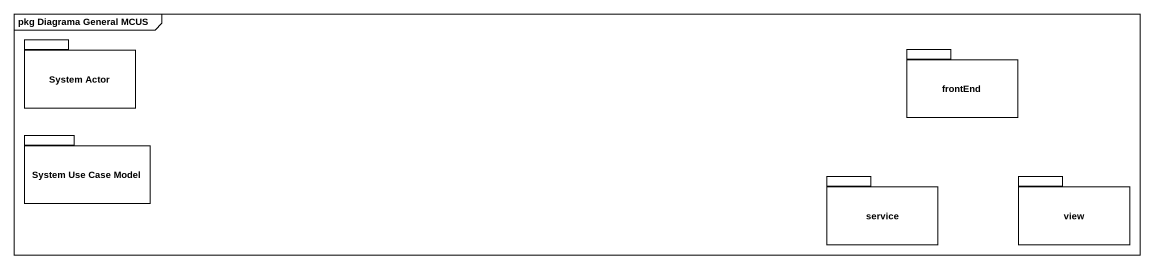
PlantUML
@startuml
mainframe pkg Diagrama General MCUS
package "System Actor" as System_Actor {
}
package frontEnd {
}
package "System Use Case Model" as System_Use_Case_Model {
}
package service {
}
package view {
}
@enduml
